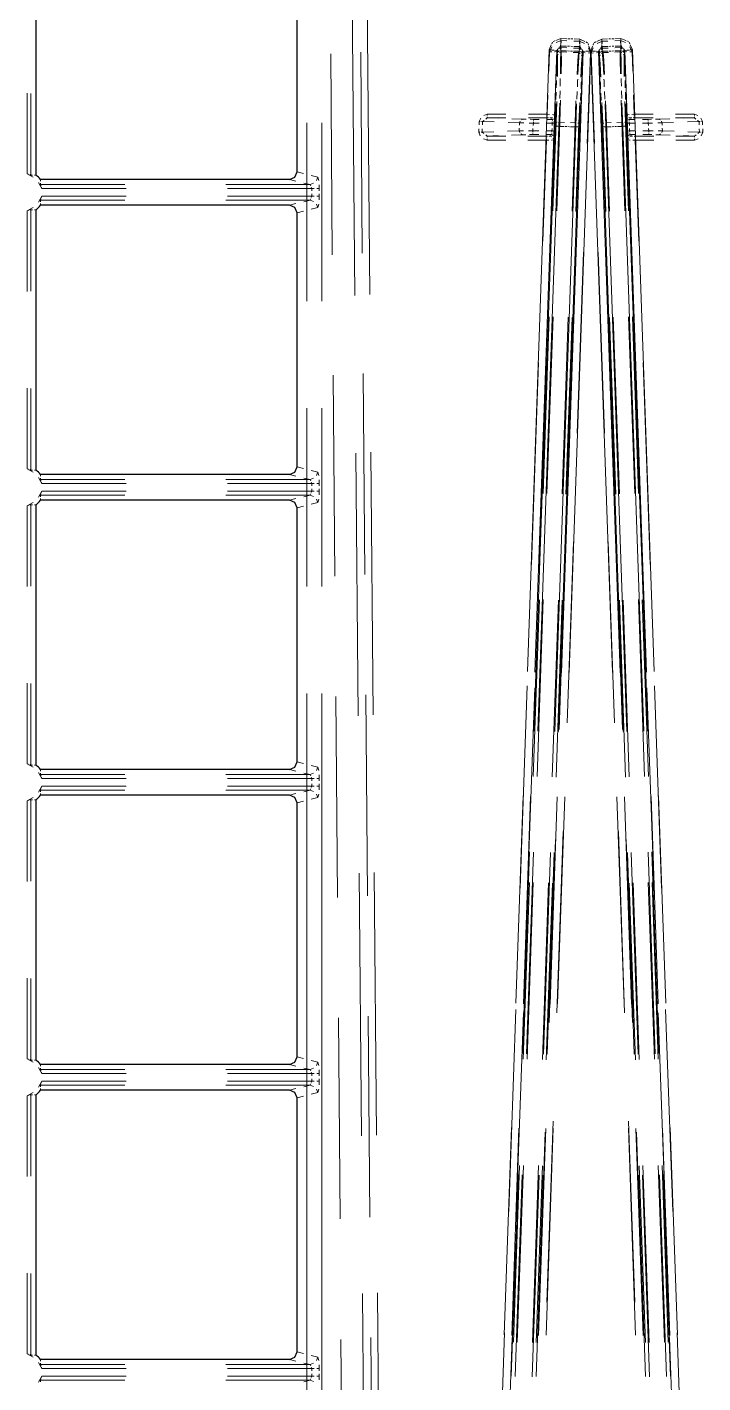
# Model space of a CAD drawing. Header units: millimetres. Extents: x 0 to 1989, y -338 to 950.
# Drawn here: x 636.3 to 725.6, y 606.2 to 785.4 of the extents above; entities that cross this region are included whole.
import ezdxf

# ---------------------------------------------------------------- set-up
doc = ezdxf.new("R2010")
doc.units = ezdxf.units.MM
doc.layers.add('DETAIL', color=8, linetype='Continuous')
doc.layers.add('FINE', color=9, linetype='Continuous')

msp = doc.modelspace()

# ---------------------------------------------------------------- linework, layer by layer
at = {"layer": 'DETAIL', "lineweight": 25}
for p, q in [((637.51, 765.87), (637.51, 800.29)), ((672, 766.28), (672, 799.89)), ((706.31, 782.33), (706.31, 781.86)), ((709.77, 781.74), (709.81, 782.21)), ((711.81, 782.21), (711.85, 781.74)), ((715.31, 781.86), (715.31, 782.33)), ((670.99, 765.28), (638.1, 765.28)), ((670.99, 761.88), (638.1, 761.88)), ((637.51, 726.87), (637.51, 761.29)), ((672, 727.28), (672, 760.89)), ((670.99, 726.28), (638.1, 726.28)), ((670.99, 722.88), (638.1, 722.88)), ((637.51, 687.87), (637.51, 722.29)), ((670.99, 687.28), (638.1, 687.28)), ((637.51, 648.87), (637.51, 683.29)), ((670.99, 683.88), (638.1, 683.88)), ((672, 649.28), (672, 682.89)), ((670.99, 648.28), (638.1, 648.28)), ((637.51, 609.87), (637.51, 644.29)), ((670.99, 644.88), (638.1, 644.88)), ((670.99, 609.28), (638.1, 609.28))]:
    msp.add_line(p, q, dxfattribs=at)
for points in [[(638.1, 765.28, 0.073558), (637.51, 765.87)], [(637.51, 761.29, 0.073708), (638.1, 761.88)], [(638.1, 726.28, 0.073627), (637.51, 726.87)], [(637.51, 722.29, 0.073754), (638.1, 722.88)], [(638.1, 687.28, 0.073488), (637.51, 687.87)], [(637.51, 683.29, 0.073488), (638.1, 683.88)], [(638.1, 648.28, 0.073558), (637.51, 648.87)], [(637.51, 644.29, 0.073708), (638.1, 644.88)], [(638.1, 609.28, 0.073627), (637.51, 609.87)]]:
    msp.add_lwpolyline(points, format="xyb", dxfattribs=at)
for points in [[(670.99, 765.28), (671.71, 765.57), (672, 766.28)], [(672, 760.89), (671.71, 761.59), (670.99, 761.88)], [(670.99, 726.28), (671.71, 726.57), (672, 727.28)], [(672, 721.89), (671.71, 722.59), (670.99, 722.88)], [(670.99, 687.28), (671.71, 687.57), (672, 688.28), (672, 721.89)], [(672, 682.89), (671.71, 683.59), (670.99, 683.88)], [(670.99, 648.28), (671.71, 648.57), (672, 649.28)], [(672, 643.89), (671.71, 644.59), (670.99, 644.88)], [(670.99, 609.28), (671.71, 609.57), (672, 610.28), (672, 643.89)]]:
    msp.add_lwpolyline(points, dxfattribs=at)
at = {"layer": 'FINE', "lineweight": 9}
for p, q in [((678.78, 854.15), (679.61, 749.96)), ((681.59, 750.07), (680.76, 854.26)), ((705.75, 783.43), (705.65, 783.21)), ((706.06, 783.62), (705.83, 783.53)), ((706.86, 783.93), (706.19, 783.67)), ((706.22, 783.39), (706.89, 783.65)), ((706.86, 783.93), (706.84, 783.62)), ((706.84, 783.56), (706.84, 783.46)), ((707.63, 783.9), (706.86, 783.93)), ((706.88, 783.36), (706.89, 783.65)), ((706.89, 783.65), (707.65, 783.62)), ((708.04, 783.89), (707.78, 783.9)), ((708.45, 783.87), (708.19, 783.88)), ((708.56, 783.59), (709.32, 783.57)), ((709.37, 783.84), (708.6, 783.87)), ((709.31, 783.27), (709.32, 783.57)), ((709.32, 783.57), (709.97, 783.26)), ((709.37, 783.84), (709.36, 783.54)), ((709.36, 783.48), (709.36, 783.37)), ((710.02, 783.54), (709.37, 783.84)), ((710.36, 783.37), (710.15, 783.47)), ((711.47, 783.47), (711.26, 783.37)), ((712.25, 783.84), (711.6, 783.54)), ((711.65, 783.26), (712.3, 783.57)), ((713.02, 783.87), (712.25, 783.84)), ((712.25, 783.84), (712.26, 783.54)), ((712.26, 783.48), (712.26, 783.37)), ((712.3, 783.57), (713.06, 783.59)), ((712.31, 783.27), (712.3, 783.57)), ((713.43, 783.88), (713.17, 783.87)), ((713.84, 783.9), (713.58, 783.89)), ((713.97, 783.62), (714.73, 783.65)), ((714.77, 783.93), (713.99, 783.9)), ((714.74, 783.36), (714.73, 783.65)), ((714.73, 783.65), (715.4, 783.39)), ((714.77, 783.93), (714.78, 783.62)), ((715.43, 783.67), (714.77, 783.93)), ((714.78, 783.56), (714.78, 783.46)), ((715.79, 783.53), (715.56, 783.62)), ((715.97, 783.21), (715.87, 783.43)), ((676.65, 755.34), (676.44, 781.89)), ((680.4, 782.12), (680.61, 755.56)), ((705.31, 782.43), (702.43, 700.23)), ((703.43, 700.14), (706.31, 782.33)), ((705.26, 779.59), (705.35, 782.18)), ((705.59, 783.08), (705.31, 782.43)), ((705.31, 782.43), (705.61, 782.41)), ((705.35, 782.18), (705.64, 782.84)), ((705.66, 782.18), (705.35, 782.18)), ((705.68, 782.4), (705.78, 782.4)), ((705.84, 782.39), (705.94, 782.39)), ((706.35, 782.2), (706.26, 779.61)), ((706.31, 782.33), (706.46, 782.52)), ((706.41, 782.07), (706.31, 781.86)), ((706.51, 782.36), (706.35, 782.2)), ((706.36, 782.03), (706.35, 782.2)), ((706.39, 781.66), (706.38, 781.83)), ((706.39, 781.66), (706.49, 781.87)), ((706.47, 782.18), (706.43, 782.11)), ((706.5, 782.55), (706.55, 782.62)), ((706.57, 782.22), (706.5, 782.2)), ((706.58, 782.65), (706.63, 782.71)), ((706.83, 782.31), (706.62, 782.24)), ((706.66, 782.75), (706.82, 782.93)), ((706.69, 782.05), (706.91, 782.14)), ((706.86, 782.72), (706.7, 782.56)), ((706.83, 783.24), (706.82, 782.93)), ((706.82, 782.74), (706.82, 782.93)), ((706.82, 782.93), (707.59, 782.91)), ((706.83, 782.64), (706.82, 782.71)), ((706.83, 782.54), (706.83, 782.61)), ((706.83, 782.31), (706.83, 782.5)), ((707.58, 782.29), (706.83, 782.31)), ((706.86, 782.72), (706.87, 783.01)), ((706.86, 782.72), (706.88, 782.54)), ((707.62, 782.69), (706.86, 782.72)), ((706.9, 782.32), (706.91, 782.14)), ((707.62, 782.11), (706.91, 782.14)), ((709.81, 782.21), (706.95, 700.08)), ((707.98, 782.27), (707.73, 782.28)), ((707.75, 782.9), (708, 782.89)), ((707.95, 700.1), (710.81, 782.23)), ((708.38, 782.26), (708.13, 782.27)), ((708.16, 782.89), (708.41, 782.88)), ((709.19, 782.06), (708.48, 782.08)), ((709.28, 782.63), (708.53, 782.66)), ((709.29, 782.23), (708.53, 782.25)), ((708.57, 782.87), (709.34, 782.85)), ((709.19, 782.06), (709.22, 782.24)), ((709.19, 782.06), (709.41, 781.96)), ((709.26, 782.45), (709.28, 782.63)), ((709.28, 782.63), (709.3, 782.92)), ((709.43, 782.46), (709.28, 782.63)), ((709.3, 782.42), (709.29, 782.23)), ((709.49, 782.14), (709.29, 782.23)), ((709.32, 782.62), (709.31, 782.55)), ((709.31, 782.52), (709.31, 782.45)), ((709.34, 782.85), (709.32, 782.66)), ((709.35, 783.15), (709.34, 782.85)), ((709.34, 782.85), (709.48, 782.65)), ((709.34, 769.98), (709.76, 782.08)), ((709.51, 782.61), (709.56, 782.55)), ((709.61, 782.09), (709.54, 782.12)), ((709.59, 782.51), (709.64, 782.45)), ((709.59, 781.77), (709.68, 781.54)), ((709.76, 782.08), (709.61, 782.25)), ((709.67, 781.99), (709.64, 782.06)), ((709.67, 782.41), (709.81, 782.21)), ((709.77, 781.74), (709.68, 781.95)), ((709.7, 781.71), (709.68, 781.54)), ((709.76, 782.08), (709.73, 781.91)), ((710.28, 782.24), (710.18, 782.24)), ((710.44, 782.24), (710.34, 782.24)), ((710.52, 783.04), (710.44, 783.27)), ((710.45, 782.01), (710.76, 781.99)), ((710.81, 782.23), (710.5, 782.24)), ((710.81, 782.23), (710.57, 782.91)), ((711.05, 782.91), (710.81, 782.23)), ((710.81, 782.23), (711.12, 782.24)), ((710.81, 782.23), (713.67, 700.1)), ((710.86, 781.99), (711.11, 782.67)), ((711.17, 782.01), (710.86, 781.99)), ((711.28, 770.02), (710.86, 781.99)), ((711.18, 783.27), (711.1, 783.04)), ((711.18, 782.24), (711.28, 782.24)), ((711.34, 782.24), (711.45, 782.24)), ((711.81, 782.21), (711.96, 782.41)), ((714.67, 700.08), (711.81, 782.21)), ((711.94, 781.95), (711.85, 781.74)), ((712.01, 782.25), (711.86, 782.08)), ((711.89, 781.91), (711.86, 782.08)), ((711.86, 782.08), (712.28, 769.98)), ((711.95, 781.54), (711.92, 781.71)), ((711.98, 782.06), (711.95, 781.99)), ((711.95, 781.54), (712.03, 781.77)), ((711.98, 782.45), (712.03, 782.51)), ((712.08, 782.12), (712.01, 782.09)), ((712.06, 782.55), (712.11, 782.61)), ((712.33, 782.23), (712.13, 782.14)), ((712.14, 782.65), (712.28, 782.85)), ((712.34, 782.63), (712.19, 782.46)), ((712.21, 781.96), (712.43, 782.06)), ((712.27, 783.15), (712.28, 782.85)), ((712.28, 782.85), (713.05, 782.87)), ((712.3, 782.66), (712.28, 782.85)), ((712.31, 782.55), (712.3, 782.62)), ((712.31, 782.45), (712.31, 782.52)), ((712.34, 782.63), (712.32, 782.92)), ((713.09, 782.66), (712.34, 782.63)), ((712.34, 782.63), (712.36, 782.45)), ((713.21, 782.88), (713.46, 782.89)), ((713.49, 782.27), (713.24, 782.26)), ((713.62, 782.89), (713.87, 782.9)), ((713.89, 782.28), (713.64, 782.27)), ((714.76, 782.72), (714, 782.69)), ((714, 782.11), (714.71, 782.14)), ((714.79, 782.31), (714.04, 782.29)), ((714.71, 782.14), (714.73, 782.32)), ((714.71, 782.14), (714.93, 782.05)), ((714.74, 782.54), (714.76, 782.72)), ((714.76, 782.72), (714.75, 783.01)), ((714.92, 782.56), (714.76, 782.72)), ((714.79, 783.24), (714.8, 782.93)), ((714.8, 782.71), (714.79, 782.64)), ((714.79, 782.61), (714.79, 782.54)), ((714.79, 782.5), (714.79, 782.31)), ((715, 782.24), (714.79, 782.31)), ((714.8, 782.93), (714.96, 782.75)), ((714.99, 782.71), (715.04, 782.65)), ((715.12, 782.2), (715.05, 782.22)), ((715.07, 782.62), (715.12, 782.55)), ((715.27, 782.2), (715.11, 782.36)), ((715.13, 781.87), (715.23, 781.66)), ((715.19, 782.11), (715.15, 782.18)), ((715.16, 782.52), (715.31, 782.33)), ((715.31, 781.86), (715.21, 782.07)), ((715.24, 781.83), (715.23, 781.66)), ((715.27, 782.2), (715.26, 782.03)), ((715.37, 779.61), (715.27, 782.2)), ((715.31, 782.33), (718.19, 700.14)), ((715.78, 782.39), (715.68, 782.39)), ((715.94, 782.4), (715.84, 782.4)), ((715.96, 782.18), (716.27, 782.18)), ((715.98, 782.84), (716.27, 782.18)), ((716.31, 782.43), (716.01, 782.41)), ((716.31, 782.43), (716.03, 783.08)), ((716.27, 782.18), (716.36, 779.59)), ((719.19, 700.23), (716.31, 782.43)), ((636.33, 766.03), (636.33, 776.69)), ((636.83, 776.63), (636.83, 765.87)), ((705.06, 773.9), (705.15, 776.49)), ((706.15, 776.49), (706.06, 773.9)), ((706.23, 776.82), (706.21, 775.85)), ((706.71, 775.98), (706.74, 777)), ((709, 776.92), (708.96, 775.9)), ((709.45, 775.73), (709.5, 776.7)), ((712.12, 776.7), (712.17, 775.73)), ((712.66, 775.9), (712.62, 776.92)), ((714.88, 777), (714.91, 775.98)), ((715.41, 775.85), (715.39, 776.82)), ((715.56, 773.9), (715.47, 776.49)), ((716.47, 776.49), (716.56, 773.9)), ((706.19, 775.27), (706.1, 772.36)), ((706.6, 772.31), (706.7, 775.37)), ((706.81, 775.75), (706.72, 772.84)), ((708.74, 772.77), (708.85, 775.68)), ((708.93, 775.29), (708.82, 772.23)), ((709.34, 775.48), (709.23, 772.73)), ((709.32, 772.24), (709.43, 775.15)), ((712.19, 775.15), (712.3, 772.24)), ((712.39, 772.73), (712.28, 775.48)), ((712.8, 772.23), (712.69, 775.29)), ((712.77, 775.68), (712.88, 772.77)), ((714.9, 772.84), (714.81, 775.75)), ((714.92, 775.37), (715.02, 772.31)), ((715.31, 775.59), (715.4, 772.83)), ((715.52, 772.36), (715.43, 775.27)), ((673.29, 772.78), (673.29, 749.2)), ((675.27, 749.2), (675.27, 772.78)), ((696.05, 772.96), (696.2, 772.96)), ((696.37, 772.96), (696.51, 772.96)), ((696.51, 772.96), (696.49, 772.52)), ((696.7, 773.1), (696.51, 772.96)), ((698.04, 772.9), (696.51, 772.96)), ((696.67, 773.73), (697.12, 773.9)), ((697.12, 773.42), (696.93, 773.28)), ((697.12, 773.75), (697.12, 773.9)), ((697.12, 773.9), (699.6, 773.9)), ((697.12, 773.42), (698.6, 773.37)), ((699.6, 773.42), (697.12, 773.42)), ((701.4, 772.78), (699.87, 772.83)), ((700.38, 773.3), (701.86, 773.25)), ((701.38, 772.45), (701.4, 772.78)), ((701.49, 772.98), (701.4, 772.78)), ((701.97, 772.76), (701.4, 772.78)), ((701.86, 773.25), (701.66, 773.16)), ((701.86, 773.25), (702.28, 773.24)), ((702.58, 773.9), (705.06, 773.9)), ((705.06, 773.42), (702.58, 773.42)), ((703.22, 772.73), (702.65, 772.74)), ((702.79, 773.24), (703.22, 773.23)), ((703.22, 772.73), (703.2, 772.41)), ((703.22, 773.23), (704, 773.23)), ((703.22, 772.89), (703.22, 772.73)), ((704, 772.73), (703.22, 772.73)), ((705.72, 772.73), (704.93, 772.73)), ((704.95, 773.23), (705.73, 773.23)), ((705.06, 773.75), (705.06, 773.9)), ((705.06, 773.9), (705.37, 773.89)), ((705.21, 773.42), (705.06, 773.42)), ((705.56, 773.42), (705.4, 773.42)), ((705.56, 773.42), (705.77, 773.5)), ((705.61, 773.36), (705.56, 773.42)), ((705.73, 773.23), (705.68, 773.29)), ((705.7, 772.41), (705.72, 772.73)), ((705.72, 772.73), (705.72, 772.89)), ((705.72, 772.73), (705.87, 772.73)), ((705.73, 773.23), (705.95, 773.32)), ((705.73, 773.08), (705.73, 773.23)), ((705.96, 773.68), (706.06, 773.9)), ((706.06, 773.9), (706.11, 773.84)), ((706.14, 773.5), (706.23, 773.71)), ((706.18, 773.77), (706.23, 773.71)), ((706.21, 772.71), (706.2, 772.4)), ((706.22, 773.03), (706.21, 772.71)), ((706.72, 772.84), (706.31, 761.16)), ((706.56, 772.85), (706.72, 772.84)), ((706.72, 772.84), (707.35, 772.82)), ((708.11, 772.8), (708.74, 772.77)), ((708.33, 761.09), (708.74, 772.77)), ((708.74, 772.77), (708.89, 772.76)), ((709.23, 772.73), (708.83, 761.05)), ((712.79, 761.05), (712.39, 772.73)), ((712.73, 772.76), (712.88, 772.77)), ((713.51, 772.8), (712.88, 772.77)), ((712.88, 772.77), (713.29, 761.09)), ((714.9, 772.84), (714.27, 772.82)), ((714.9, 772.84), (715.06, 772.85)), ((715.31, 761.16), (714.9, 772.84)), ((715.39, 773.71), (715.44, 773.77)), ((715.39, 773.71), (715.48, 773.5)), ((715.41, 772.71), (715.4, 773.03)), ((715.4, 772.83), (715.81, 761.15)), ((715.42, 772.4), (715.41, 772.71)), ((715.51, 773.84), (715.56, 773.9)), ((715.56, 773.9), (715.66, 773.68)), ((715.67, 773.32), (715.89, 773.23)), ((715.75, 772.73), (715.91, 772.73)), ((715.85, 773.5), (716.06, 773.42)), ((715.94, 773.29), (715.89, 773.23)), ((716.67, 773.23), (715.89, 773.23)), ((715.89, 773.23), (715.89, 773.08)), ((715.9, 772.89), (715.91, 772.73)), ((715.91, 772.73), (716.69, 772.73)), ((715.91, 772.73), (715.92, 772.41)), ((716.25, 773.89), (716.56, 773.9)), ((716.56, 773.75), (716.56, 773.9)), ((716.56, 773.9), (719.04, 773.9)), ((718.4, 773.23), (717.62, 773.23)), ((718.83, 773.24), (718.4, 773.23)), ((718.4, 772.89), (718.4, 772.73)), ((718.4, 772.73), (718.97, 772.74)), ((719.76, 773.25), (719.34, 773.24)), ((719.65, 772.76), (720.22, 772.78)), ((720.13, 772.98), (720.22, 772.78)), ((720.22, 772.78), (721.75, 772.83)), ((720.24, 772.45), (720.22, 772.78)), ((722.02, 773.9), (724.5, 773.9)), ((724.5, 773.42), (722.02, 773.42)), ((724.5, 773.42), (723.02, 773.37)), ((723.58, 772.9), (725.11, 772.96)), ((724.5, 773.75), (724.5, 773.9)), ((724.5, 773.9), (724.95, 773.73)), ((724.69, 773.28), (724.5, 773.42)), ((725.11, 772.96), (724.92, 773.1)), ((725.11, 772.96), (725.26, 772.96)), ((725.13, 772.52), (725.11, 772.96)), ((725.36, 773.39), (725.57, 772.96)), ((725.43, 772.96), (725.57, 772.96)), ((725.57, 772.96), (725.58, 772.52)), ((696, 771.55), (696.02, 771.99)), ((696, 771.55), (696.14, 771.54)), ((696.21, 771.07), (696, 771.55)), ((696.31, 771.54), (696.46, 771.55)), ((696.47, 771.99), (696.46, 771.55)), ((696.46, 771.55), (697.98, 771.6)), ((696.46, 771.55), (696.66, 771.38)), ((696.92, 771.19), (697.12, 771.03)), ((698.58, 771.08), (697.12, 771.03)), ((697.12, 771.03), (699.57, 771.03)), ((699.81, 771.67), (701.34, 771.73)), ((701.79, 771.2), (700.33, 771.15)), ((701.34, 771.73), (701.36, 772.06)), ((701.34, 771.73), (701.41, 771.5)), ((701.34, 771.73), (701.91, 771.73)), ((701.58, 771.3), (701.79, 771.2)), ((702.22, 771.2), (701.79, 771.2)), ((702.59, 771.72), (703.15, 771.71)), ((703.15, 771.21), (702.73, 771.21)), ((703.17, 772.03), (703.15, 771.71)), ((703.15, 771.71), (703.94, 771.71)), ((703.15, 771.71), (703.15, 771.56)), ((703.93, 771.21), (703.15, 771.21)), ((706.1, 772.36), (703.29, 692.37)), ((703.79, 692.34), (706.6, 772.31)), ((705.63, 771.21), (704.85, 771.21)), ((704.89, 771.71), (705.68, 771.71)), ((705.28, 771.03), (705.44, 771.03)), ((705.44, 771.03), (705.5, 771.09)), ((705.66, 770.94), (705.44, 771.03)), ((705.57, 771.16), (705.63, 771.21)), ((705.63, 771.21), (705.64, 771.37)), ((705.85, 771.12), (705.63, 771.21)), ((705.66, 771.56), (705.68, 771.71)), ((705.68, 771.71), (705.69, 772.03)), ((705.68, 771.71), (705.83, 771.71)), ((705.94, 770.52), (705.85, 770.74)), ((708.82, 772.23), (706.04, 692.29)), ((706.12, 770.7), (706.04, 770.92)), ((706.18, 771.7), (706.16, 771.38)), ((706.19, 772.01), (706.18, 771.7)), ((706.33, 772.32), (706.28, 772.33)), ((706.41, 772.32), (706.36, 772.32)), ((706.6, 772.31), (706.44, 772.32)), ((706.54, 692.29), (709.32, 772.24)), ((706.6, 772.31), (707.28, 772.28)), ((707.41, 772.28), (707.64, 772.27)), ((707.78, 772.27), (708, 772.26)), ((708.14, 772.25), (708.82, 772.23)), ((708.97, 772.23), (708.82, 772.23)), ((709.05, 772.23), (709, 772.23)), ((709.14, 772.23), (709.09, 772.23)), ((712.3, 772.24), (715.08, 692.29)), ((712.54, 772.23), (712.48, 772.23)), ((712.62, 772.23), (712.57, 772.23)), ((712.8, 772.23), (712.65, 772.23)), ((712.8, 772.23), (713.48, 772.25)), ((715.58, 692.29), (712.8, 772.23)), ((713.62, 772.26), (713.84, 772.27)), ((713.98, 772.27), (714.21, 772.28)), ((714.34, 772.28), (715.02, 772.31)), ((715.18, 772.32), (715.02, 772.31)), ((715.02, 772.31), (717.83, 692.34)), ((715.26, 772.32), (715.21, 772.32)), ((715.34, 772.33), (715.29, 772.32)), ((715.44, 771.7), (715.43, 772.01)), ((715.46, 771.38), (715.44, 771.7)), ((715.5, 770.7), (715.58, 770.92)), ((718.33, 692.37), (715.52, 772.36)), ((715.68, 770.52), (715.77, 770.74)), ((715.77, 771.12), (716, 771.21)), ((715.79, 771.71), (715.94, 771.71)), ((715.93, 772.03), (715.94, 771.71)), ((716.73, 771.71), (715.94, 771.71)), ((715.94, 771.71), (715.96, 771.56)), ((715.96, 770.94), (716.18, 771.03)), ((715.98, 771.37), (716, 771.21)), ((716, 771.21), (716.77, 771.21)), ((716, 771.21), (716.05, 771.16)), ((716.53, 771.03), (716.68, 771.03)), ((716.68, 771.03), (719.12, 771.03)), ((718.47, 771.71), (717.68, 771.71)), ((717.69, 771.21), (718.47, 771.21)), ((718.45, 772.03), (718.47, 771.71)), ((719.03, 771.72), (718.47, 771.71)), ((718.47, 771.71), (718.47, 771.56)), ((718.47, 771.21), (718.89, 771.21)), ((719.4, 771.2), (719.83, 771.2)), ((720.28, 771.73), (719.71, 771.73)), ((720.04, 771.3), (719.83, 771.2)), ((719.83, 771.2), (721.29, 771.15)), ((720.28, 771.73), (720.21, 771.5)), ((720.28, 771.73), (720.26, 772.06)), ((721.81, 771.67), (720.28, 771.73)), ((722.05, 771.03), (724.5, 771.03)), ((723.04, 771.08), (724.5, 771.03)), ((725.17, 771.55), (723.64, 771.6)), ((724.5, 771.03), (724.71, 771.19)), ((724.96, 771.38), (725.17, 771.55)), ((725.17, 771.55), (725.15, 771.99)), ((725.17, 771.55), (725.31, 771.54)), ((725.62, 771.55), (725.41, 771.07)), ((725.48, 771.54), (725.62, 771.55)), ((725.6, 771.99), (725.62, 771.55)), ((697.12, 770.5), (696.64, 770.68)), ((697.12, 770.5), (697.12, 770.66)), ((699.57, 770.5), (697.12, 770.5)), ((704.94, 770.5), (702.5, 770.5)), ((704.47, 757.13), (704.94, 770.5)), ((704.94, 770.5), (704.94, 770.66)), ((705.25, 770.5), (704.94, 770.5)), ((706.12, 770.7), (706.07, 770.64)), ((715.55, 770.64), (715.5, 770.7)), ((715.68, 770.52), (715.62, 770.57)), ((716.15, 757.1), (715.68, 770.52)), ((716.68, 770.5), (716.37, 770.5)), ((716.68, 770.66), (716.68, 770.5)), ((719.12, 770.5), (716.68, 770.5)), ((716.68, 770.5), (717.15, 757.13)), ((724.5, 770.5), (722.05, 770.5)), ((724.98, 770.68), (724.5, 770.5)), ((724.5, 770.66), (724.5, 770.5)), ((636.33, 766.03), (637.11, 765.6)), ((636.83, 765.87), (637.04, 765.87)), ((637.3, 765.87), (637.51, 765.87)), ((672, 766.28), (672.85, 766.06)), ((673.88, 765.81), (674.73, 765.6)), ((674.73, 765.6), (674.55, 765.16)), ((674.73, 765.6), (674.87, 765.14)), ((637.83, 764.88), (638.26, 764.1)), ((638.1, 765.28), (638.1, 765.07)), ((638.1, 764.81), (638.1, 764.6)), ((638.1, 764.6), (649.24, 764.6)), ((638.26, 764.1), (638.22, 764.26)), ((649.41, 764.1), (638.26, 764.1)), ((662.6, 764.6), (673.74, 764.6)), ((671.85, 765.07), (670.99, 765.28)), ((673.74, 764.6), (672.88, 764.81)), ((674.18, 764.78), (673.74, 764.6)), ((673.8, 764.44), (673.74, 764.6)), ((673.94, 764.1), (673.88, 764.26)), ((673.94, 764.1), (674.25, 764.1)), ((674.62, 764.1), (674.93, 764.1)), ((674.9, 764.57), (674.93, 764.1)), ((674.93, 764.1), (674.93, 763.78)), ((638.26, 763.06), (637.83, 762.28)), ((649.24, 762.56), (638.1, 762.56)), ((638.1, 762.35), (638.1, 762.56)), ((638.1, 761.88), (638.1, 762.1)), ((638.26, 763.06), (649.41, 763.06)), ((673.74, 762.56), (662.6, 762.56)), ((662.79, 763.06), (673.94, 763.06)), ((670.99, 761.88), (671.85, 762.1)), ((672.88, 762.35), (673.74, 762.56)), ((673.74, 762.56), (673.8, 762.72)), ((673.74, 762.56), (674.18, 762.38)), ((673.88, 762.91), (673.94, 763.06)), ((673.94, 763.06), (673.94, 763.39)), ((673.94, 763.06), (674.25, 763.06)), ((674.55, 762), (674.73, 761.57)), ((674.62, 763.06), (674.93, 763.06)), ((674.87, 762.02), (674.73, 761.57)), ((674.93, 763.06), (674.9, 762.59)), ((674.93, 763.39), (674.93, 763.06)), ((637.11, 761.56), (636.33, 761.14)), ((636.33, 761.14), (636.49, 761.17)), ((636.33, 750.48), (636.33, 761.14)), ((636.83, 761.29), (636.83, 750.53)), ((637.04, 761.29), (636.83, 761.29)), ((637.51, 761.29), (637.3, 761.29)), ((672.85, 761.1), (672, 760.89)), ((674.73, 761.57), (673.88, 761.35)), ((707.99, 731.27), (708.83, 755.47)), ((709.84, 755.66), (709.01, 731.73)), ((712.61, 731.73), (711.78, 755.66)), ((712.79, 755.47), (713.63, 731.27)), ((704.51, 723.75), (705.32, 747.12)), ((705.82, 747.14), (705.01, 723.76)), ((707.02, 723.71), (707.84, 747.07)), ((708.34, 747.03), (707.52, 723.67)), ((714.1, 723.67), (713.28, 747.03)), ((713.78, 747.07), (714.6, 723.71)), ((716.61, 723.76), (715.8, 747.14)), ((716.3, 747.12), (717.12, 723.75)), ((702.97, 714.37), (703.91, 741.1)), ((704.9, 741), (703.96, 714.16)), ((717.66, 714.16), (716.72, 741)), ((717.71, 741.1), (718.65, 714.37)), ((676.99, 712.85), (676.78, 739.4)), ((680.74, 739.63), (680.95, 713.07)), ((636.33, 727.03), (636.33, 737.69)), ((636.83, 737.63), (636.83, 726.87)), ((673.29, 735.06), (673.29, 711.48)), ((675.27, 711.48), (675.27, 735.06)), ((679.78, 729.12), (680.05, 694.39)), ((682.03, 694.51), (681.76, 729.24)), ((636.33, 727.03), (637.11, 726.6)), ((636.83, 726.87), (637.04, 726.87)), ((637.3, 726.87), (637.51, 726.87)), ((638.1, 726.28), (638.1, 726.07)), ((671.85, 726.07), (670.99, 726.28)), ((672, 727.28), (672.85, 727.06)), ((673.88, 726.81), (674.73, 726.6)), ((674.73, 726.6), (674.55, 726.16)), ((674.73, 726.6), (674.87, 726.14)), ((637.83, 725.88), (638.26, 725.1)), ((638.1, 725.81), (638.1, 725.6)), ((638.1, 725.6), (649.24, 725.6)), ((638.26, 725.1), (638.22, 725.26)), ((649.41, 725.1), (638.26, 725.1)), ((662.6, 725.6), (673.74, 725.6)), ((673.74, 725.6), (672.88, 725.81)), ((674.18, 725.78), (673.74, 725.6)), ((673.8, 725.44), (673.74, 725.6)), ((673.94, 725.1), (673.88, 725.26)), ((674.25, 725.1), (673.94, 725.1)), ((673.94, 724.06), (673.94, 724.39)), ((674.93, 725.1), (674.62, 725.1)), ((674.9, 725.57), (674.93, 725.1)), ((674.93, 725.1), (674.93, 724.78)), ((674.93, 724.39), (674.93, 724.06)), ((637.11, 722.56), (636.33, 722.14)), ((638.26, 724.06), (637.83, 723.28)), ((649.24, 723.56), (638.1, 723.56)), ((638.1, 723.35), (638.1, 723.56)), ((638.1, 722.88), (638.1, 723.1)), ((638.26, 724.06), (649.41, 724.06)), ((662.79, 724.06), (673.94, 724.06)), ((670.99, 722.88), (671.85, 723.1)), ((673.74, 723.56), (673.8, 723.72)), ((673.74, 723.56), (674.18, 723.38)), ((673.88, 723.91), (673.94, 724.06)), ((674.73, 722.57), (673.88, 722.35)), ((674.25, 724.06), (673.94, 724.06)), ((674.55, 723), (674.73, 722.57)), ((674.93, 724.06), (674.62, 724.06)), ((674.87, 723.02), (674.73, 722.57)), ((674.93, 724.06), (674.9, 723.59)), ((636.33, 722.14), (636.49, 722.17)), ((636.33, 711.48), (636.33, 722.14)), ((636.83, 722.29), (636.83, 711.53)), ((637.04, 722.29), (636.83, 722.29)), ((637.51, 722.29), (637.3, 722.29)), ((672.85, 722.1), (672, 721.89)), ((708.51, 717.37), (707.67, 693.43)), ((713.95, 693.43), (713.11, 717.37)), ((706.64, 692.56), (707.48, 716.75)), ((714.14, 716.75), (714.98, 692.56)), ((703.2, 686.36), (704.02, 709.73)), ((704.52, 709.74), (703.7, 686.37)), ((705.72, 686.32), (706.53, 709.69)), ((707.03, 709.65), (706.22, 686.29)), ((715.4, 686.29), (714.59, 709.65)), ((715.09, 709.69), (715.9, 686.32)), ((717.92, 686.37), (717.1, 709.74)), ((717.61, 709.73), (718.42, 686.36)), ((636.33, 688.03), (636.33, 698.69)), ((636.83, 698.63), (636.83, 687.87)), ((673.29, 697.34), (673.29, 555.88)), ((675.27, 555.88), (675.27, 697.34)), ((701.48, 671.61), (702.41, 698.33)), ((703.4, 698.06), (702.46, 671.22)), ((719.16, 671.22), (718.22, 698.06)), ((719.21, 698.33), (720.14, 671.61)), ((677.33, 670.36), (677.11, 696.92)), ((681.08, 697.14), (681.29, 670.59)), ((672, 688.28), (672.85, 688.06)), ((636.33, 688.03), (637.11, 687.6)), ((636.83, 687.87), (637.04, 687.87)), ((637.3, 687.87), (637.51, 687.87)), ((637.83, 686.88), (638.26, 686.1)), ((638.1, 687.28), (638.1, 687.07)), ((638.1, 686.81), (638.1, 686.6)), ((638.1, 686.6), (649.24, 686.6)), ((671.85, 687.07), (670.99, 687.28)), ((674.18, 686.78), (673.74, 686.6)), ((673.8, 686.44), (673.74, 686.6)), ((673.88, 687.81), (674.73, 687.6)), ((674.73, 687.6), (674.55, 687.16)), ((674.73, 687.6), (674.87, 687.14)), ((674.9, 686.57), (674.93, 686.1)), ((638.26, 685.06), (637.83, 684.28)), ((638.26, 686.1), (638.22, 686.26)), ((649.41, 686.1), (638.26, 686.1)), ((638.26, 685.06), (649.41, 685.06)), ((673.94, 686.1), (662.79, 686.1)), ((662.79, 685.06), (673.94, 685.06)), ((673.74, 684.56), (673.8, 684.72)), ((673.94, 686.1), (673.88, 686.26)), ((673.88, 684.91), (673.94, 685.06)), ((673.94, 686.1), (674.25, 686.1)), ((673.94, 685.78), (673.94, 686.1)), ((673.94, 685.06), (673.94, 685.39)), ((673.94, 685.06), (674.25, 685.06)), ((674.62, 686.1), (674.93, 686.1)), ((674.62, 685.06), (674.93, 685.06)), ((674.93, 685.06), (674.9, 684.59)), ((674.93, 686.1), (674.93, 685.78)), ((674.93, 685.39), (674.93, 685.06)), ((637.11, 683.56), (636.33, 683.14)), ((636.33, 683.14), (636.49, 683.17)), ((636.33, 672.48), (636.33, 683.14)), ((636.83, 683.29), (636.83, 672.53)), ((637.04, 683.29), (636.83, 683.29)), ((637.51, 683.29), (637.3, 683.29)), ((649.24, 684.56), (638.1, 684.56)), ((638.1, 684.35), (638.1, 684.56)), ((638.1, 683.88), (638.1, 684.1)), ((673.74, 684.56), (662.6, 684.56)), ((670.99, 683.88), (671.85, 684.1)), ((672.85, 683.1), (672, 682.89)), ((672.88, 684.35), (673.74, 684.56)), ((673.74, 684.56), (674.18, 684.38)), ((674.73, 683.57), (673.88, 683.35)), ((674.55, 684), (674.73, 683.57)), ((674.87, 684.02), (674.73, 683.57)), ((701.86, 683.79), (700.9, 656.39)), ((701.9, 656.3), (702.86, 683.7)), ((706.37, 683.65), (705.42, 656.27)), ((706.42, 656.29), (707.37, 683.67)), ((714.25, 683.67), (715.2, 656.29)), ((716.2, 656.27), (715.25, 683.65)), ((718.77, 683.7), (719.72, 656.3)), ((720.72, 656.39), (719.76, 683.79)), ((705.29, 653.84), (706.14, 678.04)), ((707.17, 679.07), (706.34, 655.13)), ((715.28, 655.13), (714.45, 679.07)), ((715.49, 678.04), (716.33, 653.84)), ((702.73, 676.38), (701.8, 649.72)), ((702.3, 649.69), (703.23, 676.35)), ((705.48, 676.3), (704.56, 649.65)), ((705.06, 649.66), (705.98, 676.31)), ((715.64, 676.31), (716.56, 649.66)), ((717.06, 649.65), (716.14, 676.3)), ((718.39, 676.35), (719.32, 649.69)), ((719.82, 649.72), (718.89, 676.38)), ((680.22, 673.56), (680.5, 638.83)), ((682.48, 638.94), (682.2, 673.67)), ((701.89, 648.97), (702.71, 672.34)), ((703.21, 672.35), (702.39, 648.97)), ((704.41, 648.94), (705.23, 672.3)), ((705.73, 672.27), (704.91, 648.91)), ((716.71, 648.91), (715.89, 672.27)), ((716.39, 672.3), (717.21, 648.94)), ((719.23, 648.97), (718.41, 672.35)), ((718.91, 672.34), (719.73, 648.97)), ((636.33, 649.03), (636.33, 659.69)), ((636.83, 659.63), (636.83, 648.87)), ((677.67, 627.87), (677.45, 654.43)), ((681.41, 654.65), (681.63, 628.1)), ((699.98, 628.84), (700.92, 655.57)), ((701.9, 655.12), (700.96, 628.28)), ((720.66, 628.28), (719.72, 655.12)), ((720.7, 655.57), (721.64, 628.84)), ((636.33, 649.03), (637.11, 648.6)), ((636.83, 648.87), (637.04, 648.87)), ((637.3, 648.87), (637.51, 648.87)), ((672, 649.28), (672.85, 649.06)), ((637.83, 647.88), (638.26, 647.1)), ((638.1, 648.28), (638.1, 648.07)), ((638.1, 647.81), (638.1, 647.6)), ((638.1, 647.6), (649.24, 647.6)), ((638.26, 647.1), (638.22, 647.26)), ((649.41, 647.1), (638.26, 647.1)), ((662.6, 647.6), (673.74, 647.6)), ((673.94, 647.1), (662.79, 647.1)), ((671.85, 648.07), (670.99, 648.28)), ((673.74, 647.6), (672.88, 647.81)), ((674.18, 647.78), (673.74, 647.6)), ((673.8, 647.44), (673.74, 647.6)), ((673.94, 647.1), (673.88, 647.25)), ((674.25, 647.1), (673.94, 647.1)), ((673.94, 646.78), (673.94, 647.1)), ((674.73, 648.6), (674.55, 648.16)), ((674.93, 647.1), (674.62, 647.1)), ((674.9, 647.57), (674.93, 647.1)), ((674.93, 647.1), (674.93, 646.78)), ((638.26, 646.06), (637.83, 645.28)), ((649.24, 645.57), (638.1, 645.57)), ((638.1, 645.35), (638.1, 645.57)), ((638.26, 646.06), (649.41, 646.06)), ((673.74, 645.57), (662.6, 645.57)), ((662.79, 646.06), (673.94, 646.06)), ((672.88, 645.35), (673.74, 645.57)), ((673.74, 645.57), (673.8, 645.72)), ((673.74, 645.57), (674.18, 645.38)), ((673.88, 645.91), (673.94, 646.06)), ((673.94, 646.06), (673.94, 646.39)), ((674.25, 646.06), (673.94, 646.06)), ((674.93, 646.06), (674.62, 646.06)), ((674.93, 646.06), (674.9, 645.59)), ((674.93, 646.39), (674.93, 646.06)), ((637.11, 644.56), (636.33, 644.14)), ((636.33, 644.14), (636.49, 644.17)), ((636.33, 633.48), (636.33, 644.14)), ((636.83, 644.29), (636.83, 633.53)), ((637.04, 644.29), (636.83, 644.29)), ((637.51, 644.29), (637.3, 644.29)), ((638.1, 644.88), (638.1, 645.1)), ((670.99, 644.88), (671.85, 645.1)), ((672.85, 644.1), (672, 643.89)), ((674.73, 644.57), (673.88, 644.35)), ((674.55, 645), (674.73, 644.57)), ((674.87, 645.02), (674.73, 644.57)), ((700.32, 639.95), (699.36, 612.55)), ((705.84, 640.77), (705.01, 616.84)), ((716.61, 616.84), (715.78, 640.77)), ((722.26, 612.55), (721.3, 639.95)), ((700.36, 612.46), (701.32, 639.86)), ((704.85, 639.84), (703.89, 612.46)), ((703.94, 615.13), (704.79, 639.32)), ((704.89, 612.48), (705.85, 639.86)), ((715.77, 639.86), (716.73, 612.48)), ((717.73, 612.46), (716.77, 639.84)), ((716.83, 639.32), (717.68, 615.13)), ((720.3, 639.86), (721.26, 612.46)), ((700.59, 611.57), (701.4, 634.95)), ((701.9, 634.95), (701.09, 611.58)), ((703.11, 611.55), (703.92, 634.92)), ((704.42, 634.9), (703.61, 611.53)), ((718.02, 611.53), (717.2, 634.9)), ((717.7, 634.92), (718.51, 611.55)), ((720.53, 611.58), (719.72, 634.95)), ((720.22, 634.95), (721.03, 611.57)), ((701.24, 633.72), (700.3, 607.06)), ((700.8, 607.04), (701.74, 633.7)), ((704, 633.66), (703.08, 607.01)), ((703.58, 607.02), (704.5, 633.67)), ((717.12, 633.67), (718.04, 607.02)), ((718.55, 607.01), (717.62, 633.66)), ((719.88, 633.7), (720.82, 607.04)), ((721.32, 607.06), (720.38, 633.72)), ((636.33, 610.03), (636.33, 620.69)), ((636.83, 620.63), (636.83, 609.87)), ((680.66, 617.99), (681.5, 513.8)), ((683.48, 513.92), (682.64, 618.1)), ((678, 585.39), (677.79, 611.94)), ((681.75, 612.17), (681.97, 585.61)), ((698.48, 586.08), (699.42, 612.81)), ((700.4, 612.18), (699.46, 585.34)), ((722.16, 585.34), (721.22, 612.18)), ((722.2, 612.81), (723.14, 586.08)), ((636.33, 610.03), (637.11, 609.6)), ((636.83, 609.87), (637.04, 609.87)), ((637.3, 609.87), (637.51, 609.87)), ((672, 610.28), (672.85, 610.06)), ((673.88, 609.81), (674.73, 609.6)), ((674.73, 609.6), (674.55, 609.16)), ((674.73, 609.6), (674.87, 609.14)), ((637.83, 608.88), (638.26, 608.1)), ((638.1, 609.28), (638.1, 609.07)), ((638.1, 608.81), (638.1, 608.6)), ((638.1, 608.6), (649.24, 608.6)), ((638.26, 608.1), (638.22, 608.26)), ((649.41, 608.1), (638.26, 608.1)), ((673.94, 608.1), (662.79, 608.1)), ((671.85, 609.07), (670.99, 609.28)), ((674.18, 608.78), (673.74, 608.6)), ((673.8, 608.44), (673.74, 608.6)), ((673.94, 608.1), (673.88, 608.26)), ((674.25, 608.1), (673.94, 608.1)), ((673.94, 607.78), (673.94, 608.1)), ((674.93, 608.1), (674.62, 608.1)), ((674.9, 608.57), (674.93, 608.1)), ((674.93, 608.1), (674.93, 607.78)), ((638.26, 607.06), (637.83, 606.28)), ((638.1, 606.35), (638.1, 606.56)), ((649.24, 606.56), (638.1, 606.56)), ((638.26, 607.06), (649.41, 607.06)), ((673.74, 606.56), (662.6, 606.56)), ((662.79, 607.06), (673.94, 607.06)), ((672.88, 606.35), (673.74, 606.56)), ((673.74, 606.56), (673.8, 606.72)), ((673.74, 606.56), (674.18, 606.38)), ((673.88, 606.91), (673.94, 607.06)), ((673.94, 607.06), (673.94, 607.39)), ((674.25, 607.06), (673.94, 607.06)), ((674.93, 607.06), (674.62, 607.06)), ((674.93, 607.06), (674.9, 606.59)), ((674.93, 607.39), (674.93, 607.06))]:
    msp.add_line(p, q, dxfattribs=at)
for points in [[(706.84, 783.4), (706.83, 783.32), (706.83, 783.3)], [(709.35, 783.31), (709.35, 783.23), (709.35, 783.21)], [(712.27, 783.31), (712.27, 783.23), (712.27, 783.21)], [(714.78, 783.4), (714.79, 783.32), (714.79, 783.3)], [(706, 782.39), (706.01, 782.38), (706.31, 782.33)], [(706.35, 782.2), (706.05, 782.17), (706.03, 782.17)], [(706.31, 781.86), (706.31, 780.38), (706.28, 778.95)], [(706.39, 778.9), (706.41, 780.67), (706.39, 781.66)], [(706.8, 779.25), (706.82, 780.76), (706.83, 782.31)], [(706.91, 782.14), (706.93, 781.09), (706.9, 779.23)], [(709, 779.16), (709.1, 781.02), (709.19, 782.06)], [(709.29, 782.23), (709.18, 780.67), (709.11, 779.17)], [(709.68, 781.54), (709.59, 780.56), (709.49, 778.79)], [(709.6, 778.83), (709.67, 780.26), (709.77, 781.74)], [(709.76, 782.08), (710.06, 782.03), (710.07, 782.03)], [(710.11, 782.24), (710.11, 782.24), (709.81, 782.21)], [(710.51, 782.67), (710.76, 781.99), (710.34, 770.02)], [(711.51, 782.24), (711.51, 782.24), (711.81, 782.21)], [(711.86, 782.08), (711.56, 782.03), (711.55, 782.03)], [(711.85, 781.74), (711.95, 780.26), (712.02, 778.83)], [(712.13, 778.79), (712.03, 780.56), (711.95, 781.54)], [(713.09, 782.25), (712.33, 782.23), (712.32, 782.42)], [(712.51, 779.17), (712.44, 780.67), (712.33, 782.23)], [(712.4, 782.24), (712.43, 782.06), (713.14, 782.08)], [(712.43, 782.06), (712.52, 781.02), (712.62, 779.16)], [(714.03, 782.91), (714.8, 782.93), (714.8, 782.74)], [(714.72, 779.23), (714.69, 781.09), (714.71, 782.14)], [(714.79, 782.31), (714.8, 780.76), (714.83, 779.25)], [(715.23, 781.66), (715.21, 780.67), (715.23, 778.9)], [(715.27, 782.2), (715.57, 782.17), (715.59, 782.17)], [(715.62, 782.39), (715.61, 782.38), (715.31, 782.33)], [(715.34, 778.95), (715.31, 780.38), (715.31, 781.86)], [(706.27, 778.37), (706.27, 778.14), (706.25, 777.4)], [(706.76, 777.62), (706.78, 778.4), (706.78, 778.64)], [(709.08, 778.56), (709.06, 778.32), (709.03, 777.54)], [(709.52, 777.28), (709.55, 778.03), (709.57, 778.25)], [(712.05, 778.25), (712.07, 778.03), (712.1, 777.28)], [(712.59, 777.54), (712.56, 778.32), (712.54, 778.56)], [(714.84, 778.64), (714.84, 778.4), (714.86, 777.62)], [(715.37, 777.4), (715.35, 778.14), (715.35, 778.37)], [(705.81, 761.15), (706.22, 772.83), (706.31, 775.59)], [(696.04, 772.52), (696.05, 772.96), (696.26, 773.39)], [(697.12, 773.42), (697.12, 773.56), (697.12, 773.57)], [(703.22, 773.23), (703.22, 773.08), (703.22, 773.08)], [(705.06, 773.42), (705.06, 773.56), (705.06, 773.57)], [(705.74, 773.89), (705.76, 773.89), (706.06, 773.9)], [(706.06, 772.72), (706.07, 772.72), (706.21, 772.71)], [(706.22, 772.83), (706.37, 772.85), (706.37, 772.85)], [(706.23, 773.71), (706.23, 773.42), (706.23, 773.4)], [(709.08, 772.75), (709.09, 772.75), (709.23, 772.73)], [(712.39, 772.73), (712.53, 772.75), (712.54, 772.75)], [(715.25, 772.85), (715.25, 772.85), (715.4, 772.83)], [(715.39, 773.4), (715.39, 773.42), (715.39, 773.71)], [(715.41, 772.71), (715.56, 772.72), (715.56, 772.72)], [(715.56, 773.9), (715.86, 773.89), (715.88, 773.89)], [(716.22, 773.42), (716.06, 773.42), (716.01, 773.36)], [(719.04, 773.42), (716.56, 773.42), (716.41, 773.42)], [(716.56, 773.42), (716.56, 773.56), (716.56, 773.57)], [(717.62, 772.73), (718.4, 772.73), (718.42, 772.41)], [(718.4, 773.23), (718.4, 773.08), (718.4, 773.08)], [(721.24, 773.3), (719.76, 773.25), (719.96, 773.16)], [(724.5, 773.42), (724.5, 773.56), (724.5, 773.57)], [(697.12, 770.86), (697.12, 770.87), (697.12, 771.03)], [(702.5, 771.03), (704.94, 771.03), (705.09, 771.03)], [(703.15, 771.37), (703.15, 771.36), (703.15, 771.21)], [(704.94, 770.86), (704.94, 770.87), (704.94, 771.03)], [(706.02, 771.7), (706.03, 771.7), (706.18, 771.7)], [(706.25, 772.33), (706.25, 772.33), (706.1, 772.36)], [(706.15, 771.01), (706.15, 771), (706.12, 770.7)], [(709.32, 772.24), (709.17, 772.23), (709.17, 772.23)], [(712.45, 772.23), (712.45, 772.23), (712.3, 772.24)], [(715.52, 772.36), (715.37, 772.33), (715.37, 772.33)], [(715.44, 771.7), (715.59, 771.7), (715.6, 771.7)], [(715.5, 770.7), (715.47, 771), (715.47, 771.01)], [(716.12, 771.09), (716.18, 771.03), (716.34, 771.03)], [(716.68, 771.03), (716.68, 770.87), (716.68, 770.86)], [(718.47, 771.37), (718.47, 771.36), (718.47, 771.21)], [(724.5, 771.03), (724.5, 770.87), (724.5, 770.86)], [(706, 770.57), (705.94, 770.52), (705.47, 757.1)], [(705.94, 770.52), (705.64, 770.5), (705.63, 770.5)], [(716, 770.5), (715.98, 770.5), (715.68, 770.52)], [(636.49, 765.99), (636.45, 766), (636.33, 766.03)], [(636.83, 765.87), (636.8, 765.89), (636.72, 765.91), (636.67, 765.93)], [(638.16, 764.44), (638.13, 764.53), (638.11, 764.59), (638.1, 764.6)], [(673.94, 763.78), (673.94, 764.1), (662.79, 764.1)], [(638.1, 762.56), (638.11, 762.6), (638.14, 762.67), (638.16, 762.72)], [(638.22, 762.91), (638.23, 762.95), (638.26, 763.06)], [(636.67, 761.23), (636.76, 761.26), (636.82, 761.29), (636.83, 761.29)], [(636.49, 726.99), (636.45, 727), (636.33, 727.03)], [(636.83, 726.87), (636.8, 726.89), (636.72, 726.91), (636.67, 726.93)], [(638.16, 725.44), (638.13, 725.53), (638.11, 725.59), (638.1, 725.6)], [(673.94, 724.78), (673.94, 725.1), (662.79, 725.1)], [(638.1, 723.56), (638.11, 723.6), (638.14, 723.67), (638.16, 723.72)], [(638.22, 723.91), (638.23, 723.95), (638.26, 724.06)], [(672.88, 723.35), (673.74, 723.56), (662.6, 723.56)], [(636.67, 722.23), (636.76, 722.26), (636.82, 722.29), (636.83, 722.29)], [(636.49, 687.99), (636.45, 688), (636.33, 688.03)], [(636.83, 687.87), (636.8, 687.89), (636.72, 687.91), (636.67, 687.93)], [(638.16, 686.44), (638.13, 686.53), (638.11, 686.59), (638.1, 686.6)], [(662.6, 686.6), (673.74, 686.6), (672.88, 686.81)], [(638.1, 684.56), (638.11, 684.6), (638.14, 684.67), (638.16, 684.72)], [(638.22, 684.91), (638.23, 684.95), (638.26, 685.06)], [(636.67, 683.23), (636.76, 683.26), (636.82, 683.29), (636.83, 683.29)], [(636.49, 648.99), (636.45, 649), (636.33, 649.03)], [(636.83, 648.87), (636.8, 648.89), (636.72, 648.91), (636.67, 648.93)], [(638.16, 647.44), (638.13, 647.53), (638.11, 647.59), (638.1, 647.6)], [(673.88, 648.81), (674.73, 648.6), (674.87, 648.14)], [(638.1, 645.57), (638.11, 645.6), (638.14, 645.67), (638.16, 645.72)], [(638.22, 645.91), (638.23, 645.95), (638.26, 646.06)], [(636.67, 644.23), (636.76, 644.26), (636.82, 644.29), (636.83, 644.29)], [(636.49, 609.99), (636.45, 610), (636.33, 610.03)], [(636.83, 609.87), (636.8, 609.89), (636.72, 609.91), (636.67, 609.93)], [(638.16, 608.44), (638.13, 608.53), (638.11, 608.59), (638.1, 608.6)], [(662.6, 608.6), (673.74, 608.6), (672.88, 608.81)], [(638.1, 606.56), (638.11, 606.6), (638.14, 606.67), (638.16, 606.72)], [(638.22, 606.91), (638.23, 606.95), (638.26, 607.06)]]:
    msp.add_lwpolyline(points, dxfattribs=at)

doc.saveas('drawing.dxf')
